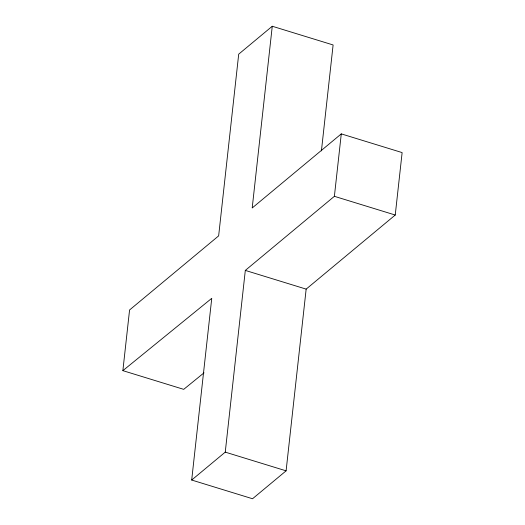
<?xml version="1.0" encoding="UTF-8"?>
<svg xmlns="http://www.w3.org/2000/svg" width="525" height="525" viewBox="0 0 525 525"><rect width="100%" height="100%" fill="white"/><g stroke="black" fill="none" stroke-linecap="round" stroke-linejoin="round"><path stroke-width="0.79" d="M204.035 372.822L183.717 389.353L122.87 370.65L129.57 309.973L218.643 235.882L238.704 54.16L272.265 26.25L333.113 44.96L321.418 150.892M272.265 26.25L252.203 207.972L341.283 133.882L402.13 152.591L395.24 215.027L306.16 289.118L286.099 470.84L252.538 498.75L191.691 480.04L211.752 298.318L122.87 370.65M191.691 480.04L225.251 452.13L245.313 270.408L334.386 196.317L341.283 133.882M334.386 196.317L395.24 215.027M245.313 270.408L306.16 289.118M225.251 452.13L286.099 470.84"/></g></svg>
